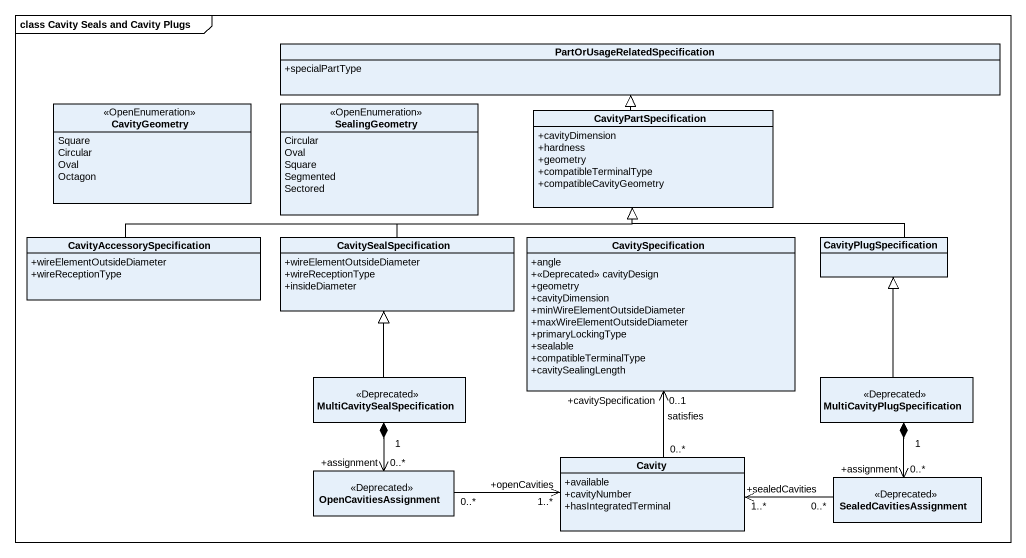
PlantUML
@startuml
mainframe class Cavity Seals and Cavity Plugs
hide circle
hide empty members
skinparam classAttributeIconSize 0
class "PartOrUsageRelatedSpecification" as PartOrUsageRelatedSpecificat {
  +specialPartType
}
enum CavityGeometry <<OpenEnumeration>> {
  Square
  Circular
  Oval
  Octagon
}
enum SealingGeometry <<OpenEnumeration>> {
  Circular
  Oval
  Square
  Segmented
  Sectored
}
class CavityPartSpecification {
  +cavityDimension
  +hardness
  +geometry
  +compatibleTerminalType
  +compatibleCavityGeometry
}
class CavityAccessorySpecification {
  +wireElementOutsideDiameter
  +wireReceptionType
}
class CavitySealSpecification {
  +wireElementOutsideDiameter
  +wireReceptionType
  +insideDiameter
}
class CavitySpecification {
  +angle
  +<<Deprecated>> cavityDesign
  +geometry
  +cavityDimension
  +minWireElementOutsideDiameter
  +maxWireElementOutsideDiameter
  +primaryLockingType
  +sealable
  +compatibleTerminalType
  +cavitySealingLength
}
class CavityPlugSpecification
class MultiCavitySealSpecification <<Deprecated>>
class MultiCavityPlugSpecification <<Deprecated>>
class OpenCavitiesAssignment <<Deprecated>>
class Cavity {
  +available
  +cavityNumber
  +hasIntegratedTerminal
}
class SealedCavitiesAssignment <<Deprecated>>
CavityPartSpecification -up-|> PartOrUsageRelatedSpecificat
CavityAccessorySpecification -right-|> CavityPartSpecification
CavitySealSpecification -right-|> CavityPartSpecification
CavityPlugSpecification -left-|> CavityPartSpecification
MultiCavitySealSpecification -up-|> CavitySealSpecification
MultiCavitySealSpecification "1" *--> "+assignment\n0..*" OpenCavitiesAssignment
MultiCavityPlugSpecification -up-|> CavityPlugSpecification
OpenCavitiesAssignment "0..*" -right-> "+openCavities\n1..*" Cavity
Cavity "0..*" -up-> "+cavitySpecification\n0..1" CavitySpecification : satisfies
SealedCavitiesAssignment "+assignment\n0..*" <-up-* "1" MultiCavityPlugSpecification
SealedCavitiesAssignment "0..*" -left-> "+sealedCavities\n1..*" Cavity
@enduml
